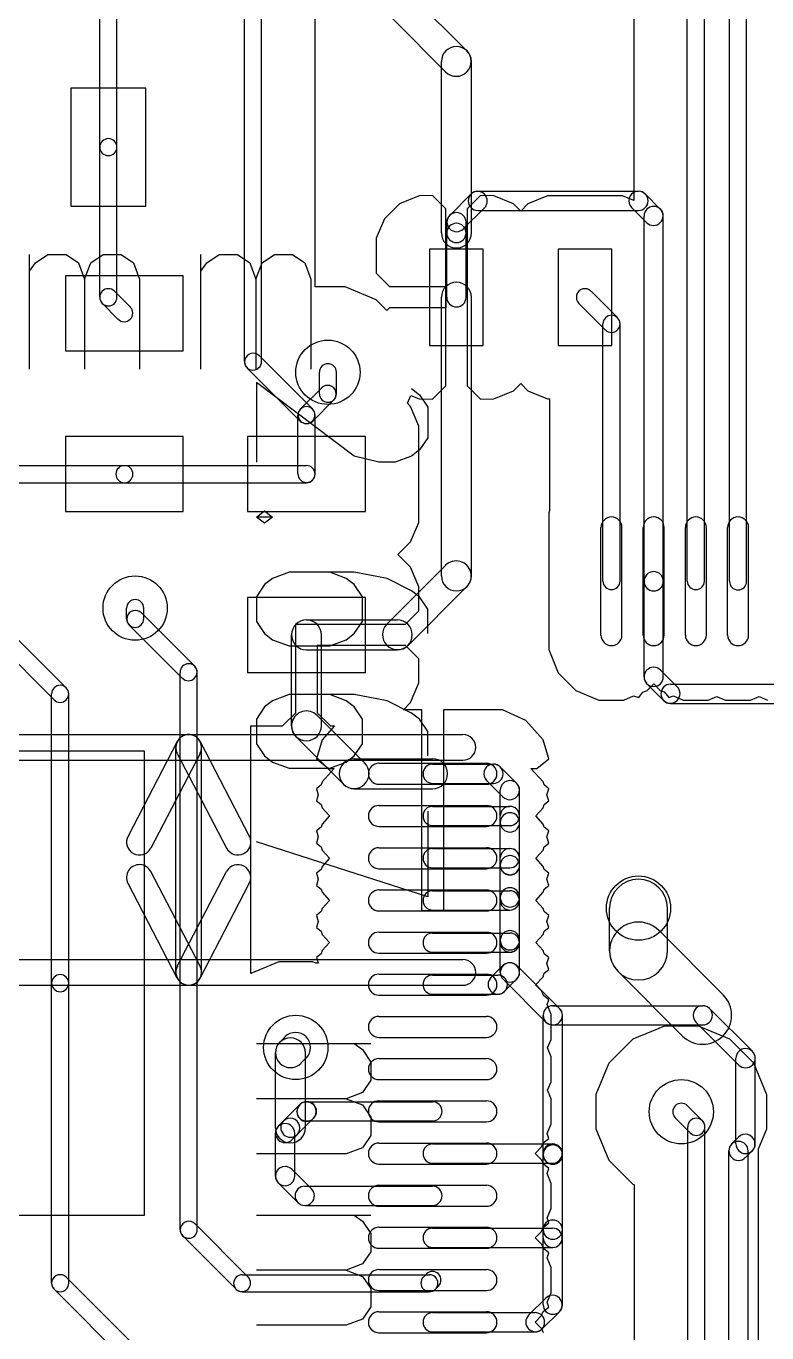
# Model space of a CAD drawing. Extents: x -29274 to 69862, y 24345 to 162744.
# Drawn here: x 29791 to 33250, y 63688 to 69785 of the extents above; entities that cross this region are included whole.
import ezdxf

# ---------------------------------------------------------------- set-up
doc = ezdxf.new("R2010")
doc.units = 0
doc.layers.add('BLACK', color=1, linetype='CONTINUOUS')

msp = doc.modelspace()

# ---------------------------------------------------------------- linework, layer by layer
at = {"layer": 'BLACK'}
for p, q in [((33075, 67195), (33075, 71555)), ((33155, 67195), (33155, 71555)), ((32878, 67196), (32878, 71202)), ((32958, 67196), (32958, 71202)), ((32628, 71082), (32628, 68972)), ((32628, 71082), (32628, 68972)), ((30135, 69221), (30135, 70145)), ((30215, 69221), (30215, 70145)), ((30810, 68220), (30810, 69870)), ((30890, 68220), (30890, 69870)), ((31140, 68569), (31140, 69870)), ((31140, 68569), (31140, 69870)), ((31849, 69670), (31600, 69919)), ((31750, 69571), (31501, 69820)), ((31730, 68820), (31730, 69620)), ((31870, 68820), (31870, 69620)), ((30000, 69495), (30000, 68945)), ((30350, 69495), (30000, 69495)), ((30350, 68945), (30350, 69495)), ((30135, 68520), (30135, 69220)), ((30215, 68520), (30215, 69220)), ((31900, 69015), (32650, 69015)), ((31534, 68956), (31464, 68886)), ((31534, 68956), (31464, 68886)), ((31626, 68994), (31534, 68956)), ((31626, 68994), (31534, 68956)), ((31688, 68995), (31626, 68994)), ((31688, 68995), (31626, 68994)), ((31750, 68933), (31688, 68995)), ((31750, 68933), (31688, 68995)), ((31868, 69001), (31769, 68902)), ((31912, 68995), (31850, 68933)), ((31912, 68995), (31850, 68933)), ((31974, 68994), (31912, 68995)), ((31974, 68994), (31912, 68995)), ((32066, 68956), (31974, 68994)), ((32066, 68956), (31974, 68994)), ((32100, 68922), (32066, 68956)), ((32100, 68922), (32066, 68956)), ((32134, 68956), (32100, 68922)), ((32134, 68956), (32100, 68922)), ((32226, 68994), (32134, 68956)), ((32226, 68994), (32134, 68956)), ((32476, 68994), (32226, 68994)), ((32476, 68994), (32226, 68994)), ((32575, 68994), (32476, 68994)), ((32575, 68994), (32476, 68994)), ((32628, 68972), (32575, 68994)), ((32628, 68972), (32575, 68994)), ((32752, 68931), (32681, 69002)), ((30000, 68945), (30350, 68945)), ((31750, 68570), (31750, 68933)), ((31750, 68570), (31750, 68933)), ((31931, 68938), (31832, 68839)), ((31850, 68933), (31850, 68620)), ((31850, 68933), (31850, 68620)), ((31900, 68925), (32650, 68925)), ((32689, 68868), (32618, 68939)), ((32676, 67195), (32676, 68899)), ((32766, 67195), (32766, 68899)), ((31464, 68886), (31426, 68795)), ((31464, 68886), (31426, 68795)), ((31755, 68820), (31755, 68870)), ((31845, 68820), (31845, 68870)), ((31426, 68795), (31426, 68696)), ((31426, 68795), (31426, 68696)), ((31755, 68520), (31755, 68820)), ((31845, 68520), (31845, 68820)), ((29807, 68185), (29807, 68719)), ((29835, 68680), (29893, 68719)), ((29893, 68719), (29978, 68719)), ((29978, 68719), (30035, 68680)), ((30093, 68680), (30150, 68719)), ((30150, 68719), (30235, 68719)), ((30235, 68719), (30293, 68680)), ((30607, 68185), (30607, 68719)), ((30635, 68680), (30693, 68719)), ((30693, 68719), (30778, 68719)), ((30778, 68719), (30835, 68680)), ((30893, 68680), (30950, 68719)), ((30950, 68719), (31035, 68719)), ((31035, 68719), (31093, 68680)), ((31925, 68745), (31675, 68745)), ((31675, 68745), (31675, 68295)), ((31925, 68295), (31925, 68745)), ((32525, 68745), (32275, 68745)), ((32275, 68745), (32275, 68295)), ((32525, 68295), (32525, 68745)), ((29807, 68642), (29835, 68680)), ((30035, 68680), (30064, 68604)), ((30064, 68604), (30093, 68680)), ((30293, 68680), (30321, 68604)), ((30607, 68642), (30635, 68680)), ((30835, 68680), (30864, 68604)), ((30864, 68604), (30893, 68680)), ((31093, 68680), (31121, 68604)), ((31426, 68696), (31425, 68632)), ((31426, 68696), (31425, 68632)), ((30525, 68620), (29975, 68620)), ((29975, 68620), (29975, 68270)), ((30064, 68604), (30064, 68185)), ((30321, 68604), (30321, 68185)), ((30525, 68270), (30525, 68620)), ((30864, 68604), (30864, 68185)), ((31121, 68604), (31121, 68185)), ((31425, 68632), (31487, 68570)), ((31425, 68632), (31487, 68570)), ((31850, 68620), (31850, 68570)), ((31850, 68620), (31850, 68570)), ((30203, 68549), (30278, 68474)), ((31280, 68569), (31140, 68569)), ((31280, 68569), (31140, 68569)), ((31426, 68508), (31280, 68569)), ((31426, 68508), (31280, 68569)), ((31487, 68570), (31750, 68570)), ((31487, 68570), (31750, 68570)), ((31750, 68470), (31750, 68570)), ((31750, 68570), (31750, 68470)), ((31750, 68470), (31750, 68570)), ((31750, 68570), (31750, 68470)), ((31850, 68570), (31850, 68470)), ((31850, 68570), (31850, 68470)), ((32552, 68425), (32429, 68548)), ((30146, 68492), (30221, 68417)), ((31475, 68459), (31426, 68508)), ((31475, 68459), (31426, 68508)), ((31487, 68470), (31475, 68459)), ((31487, 68470), (31475, 68459)), ((31750, 68470), (31487, 68470)), ((31750, 68470), (31487, 68470)), ((31730, 67220), (31730, 68520)), ((31750, 68107), (31750, 68470)), ((31750, 68107), (31750, 68470)), ((31850, 68470), (31850, 68420)), ((31850, 68470), (31850, 68420)), ((31870, 67220), (31870, 68520)), ((32495, 68368), (32372, 68491)), ((31850, 68420), (31850, 68107)), ((31850, 68420), (31850, 68107)), ((32484, 67196), (32484, 68396)), ((32564, 67196), (32564, 68396)), ((31675, 68295), (31925, 68295)), ((32275, 68295), (32525, 68295)), ((29975, 68270), (30525, 68270)), ((31128, 67999), (30879, 68248)), ((31071, 67942), (30822, 68191)), ((31160, 68070), (31160, 68170)), ((31240, 68070), (31240, 68170)), ((31323, 67779), (30866, 68122)), ((30866, 68122), (30866, 67751)), ((31072, 67999), (31171, 68098)), ((31688, 68045), (31750, 68107)), ((31688, 68045), (31750, 68107)), ((31850, 68107), (31912, 68045)), ((31850, 68107), (31912, 68045)), ((32066, 68084), (32100, 68118)), ((32066, 68084), (32100, 68118)), ((32100, 68118), (32134, 68084)), ((32100, 68118), (32134, 68084)), ((31129, 67942), (31228, 68041)), ((31571, 68026), (31587, 68062)), ((31571, 68026), (31587, 68062)), ((31587, 68062), (31626, 68046)), ((31587, 68062), (31626, 68046)), ((31590, 68094), (31628, 68065)), ((31626, 68046), (31688, 68045)), ((31626, 68046), (31688, 68045)), ((31628, 68065), (31666, 68008)), ((31912, 68045), (31974, 68046)), ((31912, 68045), (31974, 68046)), ((31974, 68046), (32066, 68084)), ((31974, 68046), (32066, 68084)), ((32134, 68084), (32225, 68046)), ((32134, 68084), (32225, 68046)), ((32225, 68046), (32234, 68046)), ((32225, 68046), (32234, 68046)), ((32234, 68046), (32234, 67523)), ((32234, 68046), (32234, 67523)), ((31586, 68011), (31571, 68026)), ((31586, 68011), (31571, 68026)), ((31624, 67919), (31586, 68011)), ((31624, 67919), (31586, 68011)), ((31666, 68008), (31666, 67865)), ((31060, 67696), (31060, 67970)), ((31140, 67696), (31140, 67970)), ((31624, 67569), (31624, 67919)), ((31624, 67569), (31624, 67919)), ((30525, 67870), (29975, 67870)), ((29975, 67870), (29975, 67520)), ((30525, 67520), (30525, 67870)), ((31375, 67870), (30825, 67870)), ((30825, 67870), (30825, 67520)), ((31375, 67520), (31375, 67870)), ((31666, 67865), (31628, 67808)), ((31628, 67808), (31590, 67779)), ((29400, 67735), (30250, 67735)), ((30250, 67735), (31100, 67735)), ((31438, 67751), (31323, 67779)), ((31514, 67751), (31438, 67751)), ((31590, 67779), (31514, 67751)), ((29400, 67655), (30250, 67655)), ((30250, 67655), (31100, 67655)), ((31624, 67470), (31624, 67569)), ((31624, 67470), (31624, 67569)), ((29975, 67520), (30525, 67520)), ((30825, 67520), (31375, 67520)), ((30866, 67494), (30904, 67523)), ((30904, 67466), (30866, 67494)), ((30942, 67494), (30866, 67494)), ((30904, 67523), (30942, 67494)), ((30942, 67494), (30904, 67466)), ((32234, 67523), (32231, 67515)), ((32234, 67523), (32231, 67515)), ((32231, 67515), (32231, 67398)), ((32231, 67515), (32231, 67398)), ((31586, 67379), (31624, 67470)), ((31586, 67379), (31624, 67470)), ((32475, 66944), (32475, 67446)), ((32573, 66944), (32573, 67446)), ((32672, 66944), (32672, 67446)), ((32770, 66944), (32770, 67446)), ((32869, 66944), (32869, 67446)), ((32967, 66944), (32967, 67446)), ((33066, 66944), (33066, 67446)), ((33164, 66944), (33164, 67446)), ((31527, 67320), (31586, 67379)), ((31527, 67320), (31586, 67379)), ((32231, 67398), (32231, 66876)), ((32231, 67398), (32231, 66876)), ((31586, 67261), (31527, 67320)), ((31586, 67261), (31527, 67320)), ((31475, 66995), (31750, 67270)), ((31624, 67169), (31586, 67261)), ((31624, 67169), (31586, 67261)), ((30942, 67208), (30904, 67180)), ((31019, 67237), (30942, 67208)), ((31323, 67237), (31019, 67237)), ((31285, 67208), (31209, 67237)), ((31323, 67180), (31285, 67208)), ((31476, 67208), (31323, 67237)), ((31590, 67151), (31476, 67208)), ((32676, 66749), (32676, 67195)), ((32766, 66749), (32766, 67195)), ((30904, 67180), (30866, 67122)), ((31361, 67122), (31323, 67180)), ((31574, 66896), (31849, 67171)), ((31628, 67122), (31590, 67151)), ((31625, 67057), (31624, 67169)), ((31625, 67057), (31624, 67169)), ((30260, 67020), (30260, 67070)), ((30340, 67020), (30340, 67070)), ((31375, 67120), (30825, 67120)), ((30825, 67120), (30825, 66770)), ((30866, 67122), (30866, 67008)), ((31361, 67008), (31361, 67122)), ((31375, 66770), (31375, 67120)), ((31666, 67065), (31628, 67122)), ((31666, 66951), (31666, 67065)), ((30578, 66799), (30329, 67048)), ((30866, 67008), (30904, 66951)), ((31100, 67015), (31524, 67015)), ((31323, 66951), (31361, 67008)), ((31563, 66995), (31625, 67057)), ((31563, 66995), (31625, 67057)), ((29922, 66642), (29622, 66942)), ((29978, 66698), (29678, 66998)), ((30521, 66742), (30272, 66991)), ((30904, 66951), (30942, 66922)), ((31030, 66521), (31030, 66945)), ((31050, 66895), (31050, 66995)), ((31050, 66995), (31150, 66995)), ((31050, 66895), (31050, 66995)), ((31050, 66995), (31150, 66995)), ((31150, 66995), (31200, 66995)), ((31150, 66995), (31200, 66995)), ((31170, 66521), (31170, 66945)), ((31200, 66995), (31563, 66995)), ((31200, 66995), (31563, 66995)), ((31285, 66922), (31323, 66951)), ((30942, 66922), (31019, 66894)), ((31019, 66894), (31209, 66894)), ((31050, 66845), (31050, 66895)), ((31050, 66845), (31050, 66895)), ((31563, 66895), (31150, 66895)), ((31150, 66895), (31150, 66582)), ((31563, 66895), (31150, 66895)), ((31150, 66895), (31150, 66582)), ((31209, 66894), (31285, 66922)), ((31625, 66833), (31563, 66895)), ((31625, 66833), (31563, 66895)), ((31050, 66582), (31050, 66845)), ((31050, 66582), (31050, 66845)), ((31100, 66875), (31524, 66875)), ((31624, 66721), (31625, 66833)), ((31624, 66721), (31625, 66833)), ((32231, 66876), (32275, 66768)), ((32231, 66876), (32275, 66768)), ((30510, 64170), (30510, 66770)), ((30590, 64170), (30590, 66770)), ((30825, 66770), (31375, 66770)), ((32275, 66768), (32358, 66686)), ((32275, 66768), (32358, 66686)), ((32753, 66781), (32831, 66703)), ((31586, 66629), (31624, 66721)), ((31586, 66629), (31624, 66721)), ((32689, 66717), (32767, 66639)), ((32690, 66685), (32721, 66717)), ((32690, 66685), (32721, 66717)), ((32721, 66717), (32752, 66686)), ((32721, 66717), (32752, 66686)), ((32800, 66715), (34100, 66715)), ((29910, 65320), (29910, 66670)), ((29990, 65320), (29990, 66670)), ((30942, 66637), (30904, 66609)), ((31019, 66666), (30942, 66637)), ((31323, 66666), (31019, 66666)), ((31285, 66637), (31209, 66666)), ((31323, 66609), (31285, 66637)), ((31476, 66637), (31323, 66666)), ((31590, 66580), (31476, 66637)), ((32358, 66686), (32465, 66641)), ((32358, 66686), (32465, 66641)), ((32465, 66641), (32582, 66641)), ((32465, 66641), (32582, 66641)), ((32582, 66641), (32627, 66660)), ((32582, 66641), (32627, 66660)), ((32627, 66660), (32651, 66653)), ((32627, 66660), (32651, 66653)), ((32651, 66653), (32670, 66678)), ((32651, 66653), (32670, 66678)), ((32670, 66678), (32690, 66685)), ((32670, 66678), (32690, 66685)), ((32752, 66686), (32770, 66679)), ((32752, 66686), (32770, 66679)), ((32770, 66679), (32791, 66653)), ((32770, 66679), (32791, 66653)), ((32791, 66653), (32814, 66660)), ((32791, 66653), (32814, 66660)), ((32814, 66660), (32859, 66641)), ((32814, 66660), (32859, 66641)), ((32859, 66641), (32976, 66641)), ((32859, 66641), (32976, 66641)), ((32976, 66641), (33016, 66658)), ((32976, 66641), (33016, 66658)), ((33016, 66658), (33056, 66641)), ((33016, 66658), (33056, 66641)), ((33056, 66641), (33173, 66641)), ((33056, 66641), (33173, 66641)), ((33173, 66641), (33213, 66658)), ((33173, 66641), (33213, 66658)), ((33213, 66658), (33253, 66641)), ((33213, 66658), (33253, 66641)), ((30904, 66609), (30866, 66551)), ((30988, 66520), (31050, 66582)), ((30988, 66520), (31050, 66582)), ((31150, 66582), (31212, 66520)), ((31150, 66582), (31212, 66520)), ((31361, 66551), (31323, 66609)), ((31553, 66596), (31586, 66629)), ((31553, 66596), (31586, 66629)), ((31639, 66596), (31553, 66596)), ((31639, 66596), (31553, 66596)), ((31628, 66551), (31590, 66580)), ((31639, 66399), (31639, 66596)), ((31639, 66399), (31639, 66596)), ((32015, 66596), (31739, 66596)), ((31739, 66596), (31739, 66399)), ((32015, 66596), (31739, 66596)), ((31739, 66596), (31739, 66399)), ((32124, 66545), (32015, 66596)), ((32124, 66545), (32015, 66596)), ((32800, 66625), (34100, 66625)), ((30840, 65365), (30840, 66521)), ((30840, 66521), (30874, 66521)), ((30840, 65365), (30840, 66521)), ((30840, 66521), (30874, 66521)), ((30866, 66551), (30866, 66437)), ((30874, 66521), (30988, 66520)), ((30874, 66521), (30988, 66520)), ((31372, 66347), (31149, 66570)), ((31231, 66521), (31173, 66456)), ((31231, 66521), (31173, 66456)), ((31212, 66520), (31231, 66521)), ((31212, 66520), (31231, 66521)), ((31361, 66437), (31361, 66551)), ((31666, 66494), (31628, 66551)), ((32205, 66456), (32124, 66545)), ((32205, 66456), (32124, 66545)), ((16700, 66480), (31830, 66480)), ((31273, 66248), (31050, 66471)), ((31173, 66456), (31147, 66367)), ((31173, 66456), (31147, 66367)), ((31666, 66380), (31666, 66494)), ((32231, 66367), (32205, 66456)), ((32231, 66367), (32205, 66456)), ((30343, 66402), (29557, 66402)), ((30496, 66448), (30267, 66006)), ((30343, 64238), (30343, 66402)), ((30603, 66392), (30374, 65950)), ((30490, 65370), (30490, 66420)), ((30497, 66392), (30727, 65950)), ((30603, 66448), (30833, 66006)), ((30610, 65370), (30610, 66420)), ((30866, 66437), (30904, 66380)), ((31323, 66380), (31361, 66437)), ((31639, 66321), (31639, 66399)), ((31639, 66321), (31639, 66399)), ((31739, 66399), (31739, 66321)), ((31739, 66399), (31739, 66321)), ((16700, 66360), (31830, 66360)), ((30904, 66380), (30942, 66351)), ((30942, 66351), (31019, 66323)), ((31147, 66367), (31203, 66321)), ((31147, 66367), (31203, 66321)), ((31209, 66323), (31285, 66351)), ((31285, 66351), (31323, 66380)), ((31323, 66367), (31689, 66367)), ((31438, 66346), (31940, 66346)), ((31689, 66342), (31973, 66342)), ((32175, 66321), (32231, 66367)), ((32175, 66321), (32231, 66367)), ((31019, 66323), (31209, 66323)), ((31229, 66321), (31173, 66259)), ((31229, 66321), (31173, 66259)), ((31203, 66321), (31229, 66321)), ((31203, 66321), (31229, 66321)), ((31639, 66273), (31639, 66321)), ((31639, 66273), (31639, 66321)), ((31639, 66202), (31639, 66273)), ((31639, 66202), (31639, 66273)), ((31739, 66321), (31739, 66273)), ((31739, 66321), (31739, 66273)), ((31739, 66273), (31739, 66202)), ((31739, 66273), (31739, 66202)), ((32081, 66253), (32005, 66329)), ((32205, 66259), (32148, 66321)), ((32148, 66321), (32175, 66321)), ((32205, 66259), (32148, 66321)), ((32148, 66321), (32175, 66321)), ((31168, 66245), (31147, 66227)), ((31168, 66245), (31147, 66227)), ((31147, 66227), (31155, 66199)), ((31147, 66227), (31155, 66199)), ((31173, 66259), (31168, 66245)), ((31173, 66259), (31168, 66245)), ((31323, 66227), (31689, 66227)), ((31438, 66248), (31940, 66248)), ((31689, 66252), (31973, 66252)), ((32017, 66189), (31941, 66265)), ((32005, 66070), (32005, 66220)), ((32095, 66070), (32095, 66220)), ((32209, 66245), (32205, 66259)), ((32209, 66245), (32205, 66259)), ((32231, 66227), (32209, 66245)), ((32231, 66227), (32209, 66245)), ((32222, 66199), (32231, 66227)), ((32222, 66199), (32231, 66227)), ((31155, 66199), (31147, 66170)), ((31155, 66199), (31147, 66170)), ((31147, 66170), (31168, 66153)), ((31147, 66170), (31168, 66153)), ((31168, 66153), (31173, 66138)), ((31168, 66153), (31173, 66138)), ((31438, 66149), (31940, 66149)), ((31639, 66124), (31639, 66202)), ((31639, 66124), (31639, 66202)), ((31739, 66202), (31739, 66124)), ((31739, 66202), (31739, 66124)), ((32205, 66138), (32209, 66153)), ((32205, 66138), (32209, 66153)), ((32209, 66153), (32231, 66170)), ((32209, 66153), (32231, 66170)), ((32231, 66170), (32222, 66199)), ((32231, 66170), (32222, 66199)), ((31173, 66138), (31207, 66100)), ((31173, 66138), (31207, 66100)), ((31207, 66100), (31173, 66062)), ((31207, 66100), (31173, 66062)), ((31639, 66076), (31639, 66124)), ((31639, 66076), (31639, 66124)), ((31666, 66123), (31666, 65723)), ((31689, 66145), (32049, 66145)), ((31739, 66124), (31739, 66076)), ((31739, 66124), (31739, 66076)), ((32005, 66070), (32005, 66100)), ((32095, 66070), (32095, 66100)), ((32170, 66100), (32205, 66138)), ((32170, 66100), (32205, 66138)), ((32205, 66062), (32170, 66100)), ((32205, 66062), (32170, 66100)), ((31168, 66048), (31147, 66030)), ((31168, 66048), (31147, 66030)), ((31147, 66030), (31155, 66002)), ((31147, 66030), (31155, 66002)), ((31173, 66062), (31168, 66048)), ((31173, 66062), (31168, 66048)), ((31438, 66051), (31940, 66051)), ((31639, 66005), (31639, 66076)), ((31639, 66005), (31639, 66076)), ((31689, 66055), (32049, 66055)), ((31739, 66076), (31739, 66005)), ((31739, 66076), (31739, 66005)), ((32005, 65870), (32005, 66070)), ((32095, 65870), (32095, 66070)), ((32209, 66048), (32205, 66062)), ((32209, 66048), (32205, 66062)), ((32231, 66030), (32209, 66048)), ((32231, 66030), (32209, 66048)), ((32222, 66002), (32231, 66030)), ((32222, 66002), (32231, 66030)), ((31666, 65723), (30866, 65980)), ((31155, 66002), (31147, 65973)), ((31155, 66002), (31147, 65973)), ((31147, 65973), (31168, 65956)), ((31147, 65973), (31168, 65956)), ((31639, 65998), (31639, 66005)), ((31639, 65998), (31639, 66005)), ((31639, 65927), (31639, 65998)), ((31639, 65927), (31639, 65998)), ((31739, 66005), (31739, 65998)), ((31739, 66005), (31739, 65998)), ((31739, 65998), (31739, 65927)), ((31739, 65998), (31739, 65927)), ((32209, 65956), (32231, 65973)), ((32209, 65956), (32231, 65973)), ((32231, 65973), (32222, 66002)), ((32231, 65973), (32222, 66002)), ((31168, 65956), (31173, 65941)), ((31168, 65956), (31173, 65941)), ((31173, 65941), (31207, 65903)), ((31173, 65941), (31207, 65903)), ((31438, 65952), (31940, 65952)), ((31639, 65879), (31639, 65927)), ((31639, 65879), (31639, 65927)), ((31689, 65948), (32049, 65948)), ((31739, 65927), (31739, 65879)), ((31739, 65927), (31739, 65879)), ((32170, 65903), (32205, 65941)), ((32170, 65903), (32205, 65941)), ((32205, 65941), (32209, 65956)), ((32205, 65941), (32209, 65956)), ((31168, 65851), (31147, 65833)), ((31168, 65851), (31147, 65833)), ((31173, 65865), (31168, 65851)), ((31173, 65865), (31168, 65851)), ((31207, 65903), (31173, 65865)), ((31207, 65903), (31173, 65865)), ((31438, 65854), (31940, 65854)), ((31639, 65808), (31639, 65879)), ((31639, 65808), (31639, 65879)), ((31689, 65858), (32049, 65858)), ((31739, 65879), (31739, 65808)), ((31739, 65879), (31739, 65808)), ((32005, 65871), (32005, 65903)), ((32005, 65720), (32005, 65870)), ((32095, 65871), (32095, 65903)), ((32095, 65720), (32095, 65870)), ((32205, 65865), (32170, 65903)), ((32205, 65865), (32170, 65903)), ((32209, 65851), (32205, 65865)), ((32209, 65851), (32205, 65865)), ((32231, 65833), (32209, 65851)), ((32231, 65833), (32209, 65851)), ((30496, 65343), (30267, 65785)), ((30603, 65399), (30374, 65841)), ((30497, 65399), (30727, 65841)), ((30603, 65343), (30833, 65785)), ((31147, 65833), (31155, 65805)), ((31147, 65833), (31155, 65805)), ((31155, 65805), (31147, 65776)), ((31155, 65805), (31147, 65776)), ((31639, 65801), (31639, 65808)), ((31639, 65801), (31639, 65808)), ((31639, 65730), (31639, 65801)), ((31639, 65730), (31639, 65801)), ((31739, 65808), (31739, 65801)), ((31739, 65808), (31739, 65801)), ((31739, 65801), (31739, 65730)), ((31739, 65801), (31739, 65730)), ((32222, 65805), (32231, 65833)), ((32222, 65805), (32231, 65833)), ((32231, 65776), (32222, 65805)), ((32231, 65776), (32222, 65805)), ((31147, 65776), (31168, 65759)), ((31147, 65776), (31168, 65759)), ((31168, 65759), (31173, 65744)), ((31168, 65759), (31173, 65744)), ((31173, 65744), (31207, 65706)), ((31173, 65744), (31207, 65706)), ((31438, 65755), (31940, 65755)), ((31639, 65682), (31639, 65730)), ((31639, 65682), (31639, 65730)), ((31689, 65751), (32049, 65751)), ((31739, 65730), (31739, 65682)), ((31739, 65730), (31739, 65682)), ((32170, 65706), (32205, 65744)), ((32170, 65706), (32205, 65744)), ((32205, 65744), (32209, 65759)), ((32205, 65744), (32209, 65759)), ((32209, 65759), (32231, 65776)), ((32209, 65759), (32231, 65776)), ((31173, 65668), (31168, 65654)), ((31173, 65668), (31168, 65654)), ((31207, 65706), (31173, 65668)), ((31207, 65706), (31173, 65668)), ((31639, 65657), (31639, 65682)), ((31639, 65657), (31639, 65682)), ((31689, 65661), (32049, 65661)), ((31739, 65682), (31739, 65657)), ((31739, 65682), (31739, 65657)), ((32005, 65706), (32005, 65720)), ((32005, 65520), (32005, 65720)), ((32095, 65706), (32095, 65720)), ((32095, 65520), (32095, 65720)), ((32205, 65668), (32170, 65706)), ((32205, 65668), (32170, 65706)), ((32209, 65654), (32205, 65668)), ((32209, 65654), (32205, 65668)), ((32515, 65470), (32515, 65670)), ((32785, 65470), (32785, 65670)), ((31168, 65654), (31147, 65636)), ((31168, 65654), (31147, 65636)), ((31147, 65636), (31155, 65608)), ((31147, 65636), (31155, 65608)), ((31155, 65608), (31147, 65579)), ((31155, 65608), (31147, 65579)), ((31438, 65657), (31940, 65657)), ((31739, 65657), (31639, 65657)), ((31739, 65657), (31639, 65657)), ((32231, 65636), (32209, 65654)), ((32231, 65636), (32209, 65654)), ((32222, 65608), (32231, 65636)), ((32222, 65608), (32231, 65636)), ((32231, 65579), (32222, 65608)), ((32231, 65579), (32222, 65608)), ((31147, 65579), (31168, 65562)), ((31147, 65579), (31168, 65562)), ((31168, 65562), (31173, 65547)), ((31168, 65562), (31173, 65547)), ((31173, 65547), (31207, 65510)), ((31173, 65547), (31207, 65510)), ((31438, 65558), (31940, 65558)), ((31689, 65554), (32049, 65554)), ((32170, 65510), (32205, 65547)), ((32170, 65510), (32205, 65547)), ((32205, 65547), (32209, 65562)), ((32205, 65547), (32209, 65562)), ((32209, 65562), (32231, 65579)), ((32209, 65562), (32231, 65579)), ((33045, 65266), (32746, 65565)), ((31207, 65510), (31173, 65472)), ((31207, 65510), (31173, 65472)), ((32005, 65510), (32005, 65520)), ((32005, 65370), (32005, 65520)), ((32095, 65510), (32095, 65520)), ((32095, 65370), (32095, 65520)), ((32205, 65472), (32170, 65510)), ((32205, 65472), (32170, 65510)), ((16700, 65430), (31830, 65430)), ((30971, 65419), (30840, 65365)), ((30971, 65419), (30840, 65365)), ((31130, 65419), (30971, 65419)), ((31130, 65419), (30971, 65419)), ((31144, 65413), (31130, 65419)), ((31144, 65413), (31130, 65419)), ((31168, 65457), (31147, 65439)), ((31168, 65457), (31147, 65439)), ((31147, 65439), (31154, 65413)), ((31147, 65439), (31154, 65413)), ((31173, 65472), (31168, 65457)), ((31173, 65472), (31168, 65457)), ((31438, 65460), (31940, 65460)), ((31689, 65464), (32049, 65464)), ((32209, 65457), (32205, 65472)), ((32209, 65457), (32205, 65472)), ((32231, 65439), (32209, 65457)), ((32231, 65439), (32209, 65457)), ((32222, 65411), (32231, 65439)), ((32222, 65411), (32231, 65439)), ((31154, 65413), (31144, 65413)), ((31154, 65413), (31144, 65413)), ((31438, 65362), (31940, 65362)), ((31689, 65358), (31993, 65358)), ((31961, 65346), (32017, 65402)), ((32082, 65402), (32282, 65202)), ((32205, 65350), (32209, 65366)), ((32205, 65350), (32209, 65366)), ((32209, 65366), (32231, 65383)), ((32209, 65366), (32231, 65383)), ((32231, 65383), (32222, 65411)), ((32231, 65383), (32222, 65411)), ((32854, 65075), (32555, 65374)), ((16700, 65310), (31830, 65310)), ((29910, 63920), (29910, 65320)), ((29990, 63920), (29990, 65320)), ((32018, 65338), (32218, 65138)), ((32025, 65282), (32081, 65338)), ((32169, 65312), (32205, 65350)), ((32169, 65312), (32205, 65350)), ((32199, 65282), (32169, 65312)), ((32199, 65282), (32169, 65312)), ((31438, 65264), (31940, 65264)), ((31689, 65268), (31993, 65268)), ((32206, 65263), (32199, 65282)), ((32206, 65263), (32199, 65282)), ((32231, 65243), (32206, 65263)), ((32231, 65243), (32206, 65263)), ((32224, 65220), (32231, 65243)), ((32224, 65220), (32231, 65243)), ((32243, 65174), (32224, 65220)), ((32243, 65174), (32224, 65220)), ((32243, 65057), (32243, 65174)), ((32243, 65057), (32243, 65174)), ((32250, 65215), (32950, 65215)), ((33182, 65002), (32982, 65202)), ((31438, 65165), (31940, 65165)), ((32205, 64520), (32205, 65170)), ((32250, 65125), (32950, 65125)), ((32295, 64520), (32295, 65170)), ((32771, 65119), (32624, 65058)), ((32771, 65119), (32624, 65058)), ((32930, 65119), (32771, 65119)), ((32930, 65119), (32771, 65119)), ((33118, 64938), (32918, 65138)), ((33076, 65058), (32930, 65119)), ((33076, 65058), (32930, 65119)), ((31000, 65070), (30975, 65045)), ((31438, 65067), (31940, 65067)), ((32226, 65018), (32243, 65057)), ((32226, 65018), (32243, 65057)), ((32624, 65058), (32512, 64946)), ((32624, 65058), (32512, 64946)), ((33188, 64946), (33076, 65058)), ((33188, 64946), (33076, 65058)), ((30866, 65038), (31400, 65038)), ((30955, 64645), (30955, 64995)), ((31095, 64645), (31095, 64995)), ((31323, 65038), (31361, 65010)), ((31361, 65010), (31400, 64952)), ((32243, 64977), (32226, 65018)), ((32243, 64977), (32226, 65018)), ((31099, 64971), (31074, 64946)), ((31400, 64952), (31400, 64867)), ((31438, 64968), (31940, 64968)), ((32243, 64860), (32243, 64977)), ((32243, 64860), (32243, 64977)), ((32512, 64946), (32451, 64800)), ((32512, 64946), (32451, 64800)), ((33105, 64570), (33105, 64970)), ((33249, 64799), (33188, 64946)), ((33249, 64799), (33188, 64946)), ((33195, 64570), (33195, 64970)), ((31400, 64867), (31361, 64810)), ((31438, 64870), (31940, 64870)), ((31361, 64810), (31285, 64781)), ((32226, 64821), (32243, 64860)), ((32226, 64821), (32243, 64860)), ((32243, 64780), (32226, 64821)), ((32243, 64780), (32226, 64821)), ((31285, 64781), (30866, 64781)), ((30993, 64678), (31069, 64754)), ((31070, 64754), (31068, 64752)), ((31100, 64767), (31688, 64767)), ((31285, 64781), (31361, 64752)), ((31361, 64752), (31400, 64695)), ((31438, 64771), (31940, 64771)), ((32243, 64663), (32243, 64780)), ((32243, 64663), (32243, 64780)), ((32451, 64800), (32451, 64641)), ((32451, 64800), (32451, 64641)), ((32879, 64748), (32948, 64679)), ((33249, 64640), (33249, 64799)), ((33249, 64640), (33249, 64799)), ((31055, 64720), (31055, 64722)), ((31057, 64614), (31133, 64690)), ((31134, 64690), (31132, 64688)), ((31145, 64720), (31145, 64722)), ((31400, 64695), (31400, 64610)), ((32822, 64691), (32891, 64622)), ((30968, 64653), (30992, 64677)), ((31100, 64677), (31688, 64677)), ((31438, 64673), (31940, 64673)), ((32224, 64619), (32243, 64663)), ((32224, 64619), (32243, 64663)), ((32451, 64641), (32512, 64494)), ((32451, 64641), (32512, 64494)), ((32880, 62510), (32880, 64650)), ((32960, 62510), (32960, 64650)), ((33210, 64547), (33249, 64640)), ((33210, 64547), (33249, 64640)), ((30955, 64420), (30955, 64620)), ((31032, 64589), (31056, 64613)), ((31045, 64420), (31045, 64620)), ((31400, 64610), (31361, 64552)), ((31438, 64574), (31940, 64574)), ((31689, 64570), (32249, 64570)), ((32198, 64556), (32205, 64575)), ((32198, 64556), (32205, 64575)), ((32205, 64575), (32231, 64595)), ((32205, 64575), (32231, 64595)), ((32231, 64595), (32224, 64619)), ((32231, 64595), (32224, 64619)), ((33085, 64570), (33117, 64602)), ((31285, 64524), (30866, 64524)), ((31361, 64552), (31285, 64524)), ((32167, 64526), (32198, 64556)), ((32167, 64526), (32198, 64556)), ((32199, 64494), (32167, 64526)), ((32199, 64494), (32167, 64526)), ((32205, 64521), (32205, 64525)), ((32205, 64170), (32205, 64520)), ((32295, 64521), (32295, 64525)), ((32295, 64170), (32295, 64520)), ((33072, 62509), (33072, 64537)), ((33149, 64506), (33181, 64538)), ((33162, 62509), (33162, 64537)), ((33210, 63059), (33210, 64547)), ((33210, 63059), (33210, 64547)), ((31124, 64360), (31032, 64452)), ((31438, 64476), (31940, 64476)), ((31689, 64480), (32249, 64480)), ((32206, 64475), (32199, 64494)), ((32206, 64475), (32199, 64494)), ((32231, 64455), (32206, 64475)), ((32231, 64455), (32206, 64475)), ((32224, 64432), (32231, 64455)), ((32224, 64432), (32231, 64455)), ((32512, 64494), (32624, 64382)), ((32512, 64494), (32624, 64382)), ((31060, 64296), (30968, 64388)), ((32243, 64386), (32224, 64432)), ((32243, 64386), (32224, 64432)), ((32243, 64269), (32243, 64386)), ((32243, 64269), (32243, 64386)), ((32624, 64382), (32630, 64380)), ((32624, 64382), (32630, 64380)), ((32630, 64380), (32630, 63049)), ((32630, 64380), (32630, 63049)), ((31092, 64373), (31688, 64373)), ((31438, 64377), (31940, 64377)), ((31092, 64283), (31688, 64283)), ((31438, 64279), (31940, 64279)), ((32224, 64225), (32243, 64269)), ((32224, 64225), (32243, 64269)), ((29557, 64238), (30343, 64238)), ((30828, 63949), (30579, 64198)), ((30866, 64238), (31400, 64238)), ((31323, 64238), (31361, 64210)), ((31361, 64210), (31400, 64152)), ((32206, 64182), (32231, 64202)), ((32206, 64182), (32231, 64202)), ((32231, 64202), (32224, 64225)), ((32231, 64202), (32224, 64225)), ((30771, 63892), (30522, 64141)), ((31400, 64152), (31400, 64067)), ((31438, 64181), (31940, 64181)), ((31689, 64177), (32249, 64177)), ((32167, 64132), (32198, 64162)), ((32167, 64132), (32198, 64162)), ((32198, 64162), (32206, 64182)), ((32198, 64162), (32206, 64182)), ((32205, 64132), (32205, 64170)), ((32205, 63820), (32205, 64170)), ((32295, 64132), (32295, 64170)), ((32295, 63820), (32295, 64170)), ((31438, 64083), (31940, 64083)), ((31689, 64087), (32249, 64087)), ((32199, 64101), (32167, 64132)), ((32199, 64101), (32167, 64132)), ((32206, 64082), (32199, 64101)), ((32206, 64082), (32199, 64101)), ((32231, 64062), (32206, 64082)), ((32231, 64062), (32206, 64082)), ((31400, 64067), (31361, 64010)), ((32224, 64039), (32231, 64062)), ((32224, 64039), (32231, 64062)), ((32243, 63993), (32224, 64039)), ((32243, 63993), (32224, 64039)), ((30800, 63960), (31674, 63960)), ((31285, 63981), (30866, 63981)), ((31361, 64010), (31285, 63981)), ((31285, 63981), (31361, 63952)), ((31438, 63984), (31940, 63984)), ((31660, 63963), (31646, 63949)), ((32243, 63876), (32243, 63993)), ((32243, 63876), (32243, 63993)), ((30300, 63514), (29922, 63892)), ((30356, 63570), (29978, 63948)), ((31361, 63952), (31400, 63895)), ((31400, 63895), (31400, 63810)), ((31716, 63907), (31702, 63893)), ((30800, 63880), (31674, 63880)), ((31438, 63886), (31940, 63886)), ((32137, 63771), (32217, 63851)), ((32224, 63832), (32243, 63876)), ((32224, 63832), (32243, 63876)), ((32231, 63808), (32224, 63832)), ((32231, 63808), (32224, 63832)), ((31400, 63810), (31361, 63752)), ((31438, 63787), (31940, 63787)), ((31689, 63783), (32167, 63783)), ((32198, 63769), (32205, 63788)), ((32198, 63769), (32205, 63788)), ((32201, 63707), (32281, 63787)), ((32205, 63788), (32231, 63808)), ((32205, 63788), (32231, 63808)), ((31285, 63724), (30866, 63724)), ((31361, 63752), (31285, 63724)), ((32167, 63739), (32198, 63769)), ((32167, 63739), (32198, 63769)), ((32199, 63707), (32167, 63739)), ((32199, 63707), (32167, 63739)), ((31438, 63689), (31940, 63689)), ((31689, 63693), (32167, 63693)), ((32206, 63688), (32199, 63707)), ((32206, 63688), (32199, 63707))]:
    msp.add_line(p, q, dxfattribs=at)
for centre in [(31200, 68170), (30300, 67070), (32650, 65670), (31050, 65020), (32850, 64720)]:
    msp.add_circle(centre, 150, dxfattribs=at)
for centre, radius, start, end in [((31800, 69620), 70, 360, 540), ((31799, 69621), 70, 225, 405), ((30175, 69220), 40, 360, 540), ((30175, 69221), 40, 180, 360), ((31900, 68970), 45, 90, 270), ((31899, 68969), 45, -45, 135), ((32650, 68970), 45, 405, 585), ((32650, 68970), 45, 270, 450), ((31800, 68870), 45, 360, 540), ((31801, 68871), 45, 135, 315), ((32721, 68899), 45, 360, 540), ((32720, 68900), 45, 225, 405), ((31800, 68820), 45, 360, 540), ((31800, 68820), 70, 180, 360), ((31800, 68820), 45, 180, 360), ((31800, 68520), 70, 360, 540), ((30175, 68520), 40, 45, 225), ((32400, 68520), 40, 405, 585), ((30175, 68520), 40, 180, 360), ((30249, 68446), 40, 225, 405), ((31800, 68520), 45, 180, 360), ((32524, 68396), 40, 360, 540), ((32524, 68396), 40, 225, 405), ((30850, 68220), 40, 180, 360), ((30851, 68219), 40, 405, 585), ((31200, 68170), 40, 360, 540), ((31199, 68069), 40, 315, 495), ((31200, 68070), 40, 180, 360), ((31100, 67970), 40, 360, 540), ((31101, 67971), 40, 135, 315), ((31099, 67971), 40, 225, 405), ((30250, 67695), 40, 90, 270), ((30250, 67695), 40, 270, 450), ((31100, 67695), 40, 270, 450), ((31100, 67696), 40, 180, 360), ((32524, 67446), 49, 360, 540), ((32721, 67446), 49, 360, 540), ((32918, 67446), 49, 360, 540), ((33115, 67446), 49, 360, 540), ((31799, 67220), 70, 315, 495), ((31800, 67220), 70, 180, 360), ((32524, 67196), 40, 180, 360), ((32721, 67195), 45, 360, 540), ((32721, 67195), 45, 180, 360), ((32918, 67196), 40, 180, 360), ((33115, 67195), 40, 180, 360), ((30300, 67070), 40, 360, 540), ((30300, 67020), 40, 180, 360), ((30301, 67019), 40, 405, 585), ((31100, 66945), 70, 90, 270), ((31100, 66945), 70, 360, 540), ((31524, 66945), 70, 270, 450), ((31525, 66946), 70, 135, 315), ((32524, 66944), 49, 180, 360), ((32721, 66944), 49, 180, 360), ((32918, 66944), 49, 180, 360), ((33115, 66944), 49, 180, 360), ((30550, 66770), 40, 360, 540), ((30549, 66771), 40, 225, 405), ((32721, 66749), 45, 45, 225), ((29950, 66670), 40, 360, 540), ((29950, 66670), 40, 225, 405), ((32721, 66749), 45, 180, 360), ((32800, 66670), 45, 90, 270), ((32799, 66671), 45, 225, 405), ((31100, 66520), 70, 405, 585), ((31100, 66521), 70, 180, 360), ((30550, 66420), 60, 360, 540), ((30550, 66420), 60, 27, 207), ((30550, 66420), 60, -27, 152), ((31830, 66420), 60, 270, 450), ((31323, 66297), 70, 90, 270), ((31322, 66298), 70, 225, 405), ((31438, 66297), 49, 90, 270), ((31689, 66297), 45, 90, 270), ((31689, 66297), 70, 270, 450), ((31973, 66297), 45, 405, 585), ((31940, 66297), 49, 270, 450), ((31973, 66297), 45, 270, 450), ((32050, 66220), 45, 360, 540), ((32049, 66221), 45, 225, 405), ((31438, 66100), 49, 90, 270), ((31940, 66100), 49, 270, 450), ((31689, 66100), 45, 90, 270), ((32050, 66100), 45, 360, 540), ((32050, 66070), 45, 360, 540), ((32049, 66100), 45, 270, 450), ((32050, 66070), 45, 180, 360), ((32050, 66070), 45, 180, 360), ((30320, 65978), 60, 152, 332), ((30780, 65978), 60, 207, 387), ((31438, 65903), 49, 90, 270), ((31689, 65903), 45, 90, 270), ((31940, 65903), 49, 270, 450), ((32050, 65903), 45, 360, 540), ((32050, 65870), 45, 360, 540), ((32049, 65903), 45, 270, 450), ((30320, 65813), 60, 387, 567), ((30780, 65813), 60, 332, 512), ((32050, 65871), 45, 180, 360), ((32050, 65870), 45, 180, 360), ((32650, 65670), 135, 360, 540), ((31438, 65706), 49, 90, 270), ((31689, 65706), 45, 90, 270), ((31940, 65706), 49, 270, 450), ((32050, 65720), 45, 360, 540), ((32050, 65720), 45, 360, 540), ((32049, 65706), 45, 270, 450), ((32050, 65720), 45, 180, 360), ((32050, 65706), 45, 180, 360), ((32650, 65470), 135, 405, 585), ((31438, 65509), 49, 90, 270), ((31689, 65509), 45, 90, 270), ((31940, 65509), 49, 270, 450), ((32050, 65520), 45, 360, 540), ((32050, 65520), 45, 360, 540), ((32049, 65509), 45, 270, 450), ((32050, 65520), 45, 180, 360), ((32050, 65510), 45, 180, 360), ((31830, 65370), 60, 270, 450), ((32650, 65470), 135, 180, 360), ((29950, 65320), 40, 360, 540), ((30550, 65371), 60, 152, 332), ((30550, 65370), 60, 180, 360), ((30550, 65371), 60, 207, 387), ((31438, 65313), 49, 90, 270), ((31689, 65313), 45, 90, 270), ((31940, 65313), 49, 270, 450), ((31993, 65313), 45, 270, 450), ((32050, 65370), 45, 45, 225), ((32050, 65370), 45, 180, 360), ((32049, 65370), 45, 315, 495), ((29950, 65320), 40, 180, 360), ((31993, 65314), 45, 135, 315), ((32950, 65170), 135, 225, 405), ((32250, 65170), 45, 90, 270), ((32250, 65170), 45, 360, 540), ((32250, 65170), 45, 225, 405), ((32950, 65170), 45, 405, 585), ((32950, 65170), 45, 270, 450), ((31438, 65116), 49, 90, 270), ((31940, 65116), 49, 270, 450), ((31025, 64995), 70, 360, 540), ((31049, 65020), 70, -45, 135), ((31025, 64996), 70, 135, 315), ((33150, 64970), 45, 360, 540), ((33150, 64970), 45, 225, 405), ((31438, 64919), 49, 90, 270), ((31940, 64919), 49, 270, 450), ((31100, 64722), 45, 360, 540), ((31100, 64722), 45, 90, 270), ((31100, 64720), 45, 135, 315), ((31101, 64722), 45, 315, 495), ((31102, 64722), 45, -45, 135), ((31438, 64722), 49, 90, 270), ((31688, 64722), 45, 270, 450), ((31940, 64722), 49, 270, 450), ((32850, 64720), 40, 45, 225), ((31024, 64645), 45, 315, 495), ((31100, 64720), 45, 180, 360), ((32920, 64650), 40, 360, 540), ((31000, 64620), 45, 360, 540), ((31000, 64621), 45, 135, 315), ((31025, 64645), 70, 180, 360), ((31025, 64646), 45, 135, 315), ((32920, 64650), 40, 225, 405), ((31438, 64525), 49, 90, 270), ((31689, 64525), 45, 90, 270), ((31940, 64525), 49, 270, 450), ((32250, 64525), 45, 360, 540), ((32250, 64520), 45, 360, 540), ((32249, 64525), 45, 270, 450), ((33117, 64537), 45, 360, 540), ((33117, 64538), 45, 135, 315), ((33150, 64570), 45, 180, 360), ((33149, 64570), 45, 315, 495), ((32250, 64521), 45, 180, 360), ((32250, 64520), 45, 180, 360), ((31000, 64420), 45, 405, 585), ((31000, 64420), 45, 180, 360), ((31092, 64328), 45, 90, 270), ((31092, 64328), 45, 225, 405), ((31438, 64328), 49, 90, 270), ((31688, 64328), 45, 270, 450), ((31940, 64328), 49, 270, 450), ((30551, 64169), 40, 405, 585), ((32250, 64170), 45, 360, 540), ((32250, 64170), 45, 360, 540), ((30550, 64170), 40, 180, 360), ((31438, 64132), 49, 90, 270), ((31689, 64132), 45, 90, 270), ((31940, 64132), 49, 270, 450), ((32250, 64170), 45, 180, 360), ((32249, 64132), 45, 270, 450), ((32250, 64132), 45, 180, 360), ((29950, 63920), 40, 405, 585), ((30800, 63920), 40, 90, 270), ((31438, 63935), 49, 90, 270), ((31688, 63935), 40, -45, 135), ((31674, 63920), 40, 270, 450), ((31940, 63935), 49, 270, 450), ((29950, 63920), 40, 180, 360), ((30799, 63921), 40, 225, 405), ((31674, 63921), 40, 135, 315), ((32249, 63819), 45, 315, 495), ((31438, 63738), 49, 90, 270), ((31689, 63738), 45, 90, 270), ((31940, 63738), 49, 270, 450), ((32169, 63739), 45, 135, 315), ((32167, 63738), 45, 270, 450), ((32250, 63820), 45, 180, 360)]:
    msp.add_arc(centre, radius, start, end, dxfattribs=at)

doc.saveas('drawing.dxf')
